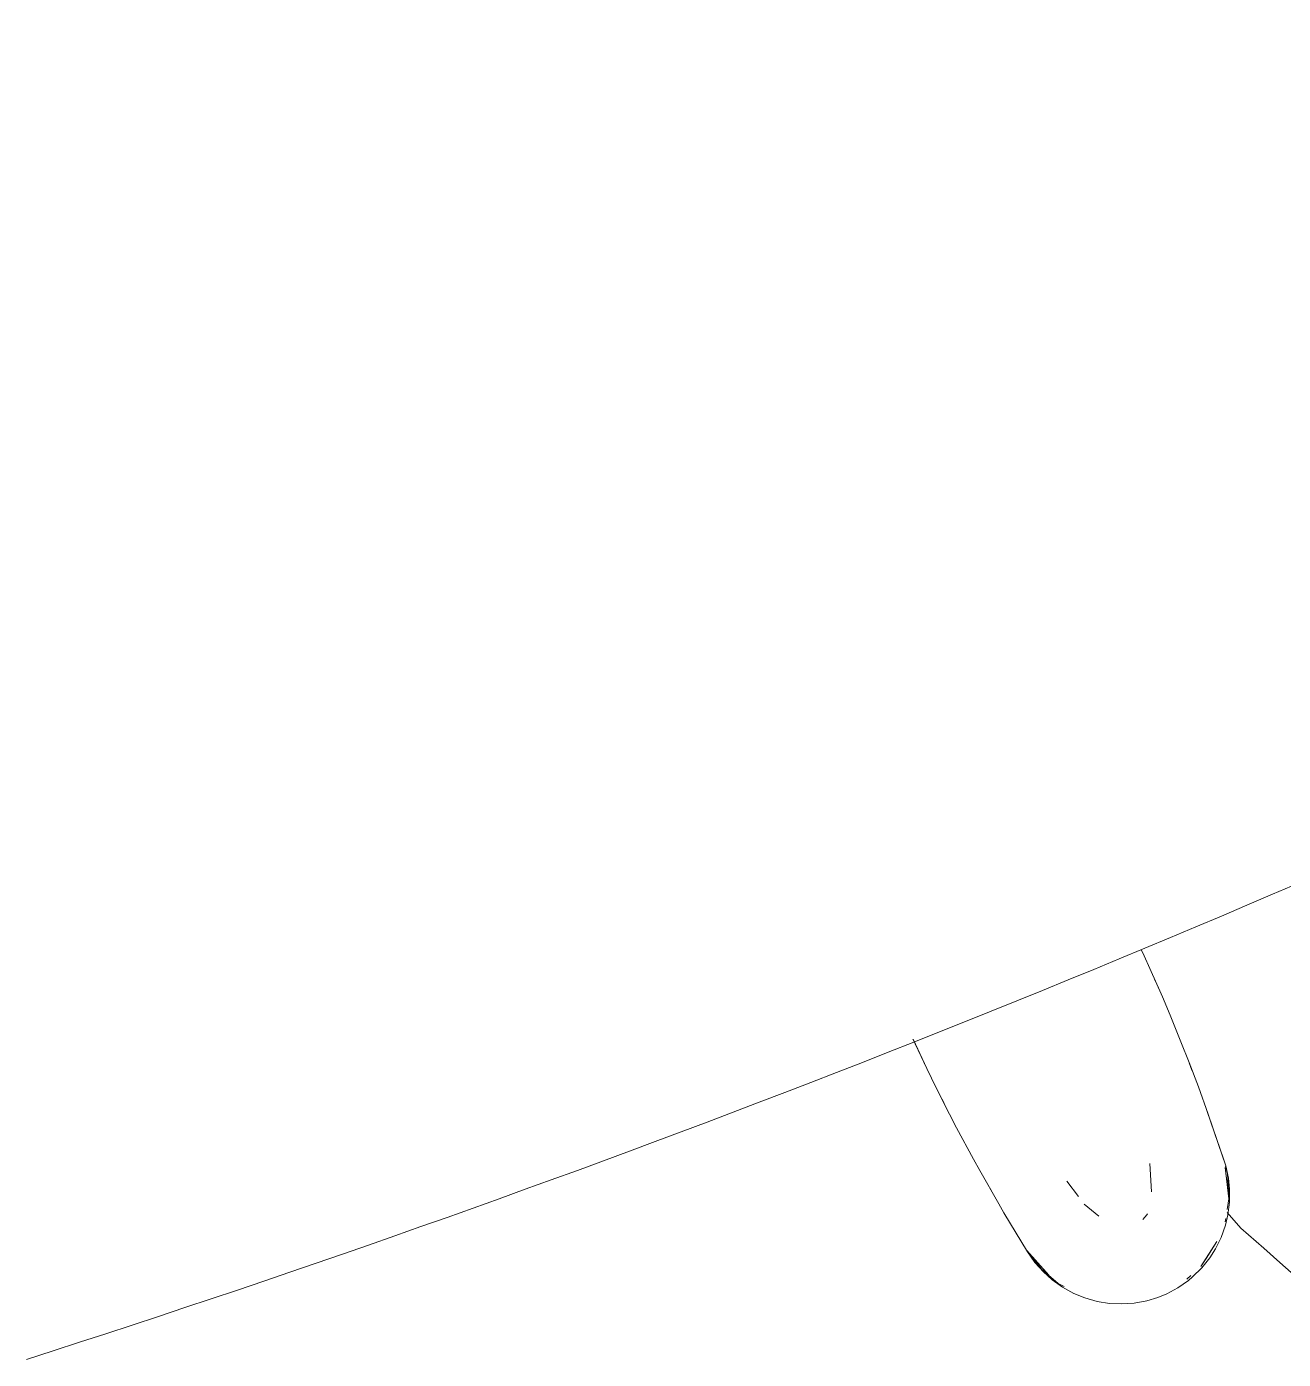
# Model space of a CAD drawing. Header units: millimetres. Extents: x 155927 to 317870, y -36033 to 97293.
# Drawn here: x 208522 to 209019, y 16511 to 17038 of the extents above; entities that cross this region are included whole.
import ezdxf

# ---------------------------------------------------------------- set-up
doc = ezdxf.new("R2010")
doc.units = ezdxf.units.MM
doc.header["$MEASUREMENT"] = 0
doc.layers.add('G-IMPT', color=8, linetype='CONTINUOUS', lineweight=9)
doc.layers.add('I-FURN', color=8, linetype='CONTINUOUS', lineweight=9)

msp = doc.modelspace()

# ---------------------------------------------------------------- linework, layer by layer
at = {"layer": 'G-IMPT'}
for p, q in [((208963.16, 16672.96), (208964.3, 16670.51)), ((208966.55, 16665.52), (208964.3, 16670.51)), ((208966.55, 16665.52), (208971.48, 16654.24)), ((208969.29, 16659.32), (208968.41, 16661.21)), ((208969.92, 16657.79), (208969.29, 16659.32)), ((208974.54, 16646.98), (208971.48, 16654.24)), ((208974.54, 16646.98), (208978.83, 16636.5)), ((208872.78, 16637.49), (208873.63, 16635.61)), ((208878.27, 16625.86), (208872.81, 16637.5)), ((208878.27, 16625.86), (208872.88, 16637.53)), ((208878.27, 16625.86), (208873.63, 16635.61)), ((208982.07, 16628.23), (208978.83, 16636.5)), ((208878.27, 16625.86), (208881.98, 16618.3)), ((208982.07, 16628.23), (208985.76, 16618.59)), ((208982.81, 16626.32), (208982.09, 16628.08)), ((208982.81, 16626.32), (208983.29, 16624.98)), ((208887.3, 16607.81), (208881.98, 16618.3)), ((208989.68, 16607.85), (208985.76, 16618.59)), ((208884.19, 16613.88), (208883.55, 16615.23)), ((208885.11, 16612.18), (208884.19, 16613.88)), ((208887.3, 16607.81), (208890.08, 16602.45)), ((208996.61, 16587.43), (208989.14, 16609.27)), ((208989.14, 16609.27), (208995.72, 16590.12)), ((208996.61, 16587.43), (208989.68, 16607.85)), ((208896.79, 16589.98), (208890.08, 16602.45)), ((208899.23, 16585.51), (208896.79, 16589.98)), ((208966.52, 16588.31), (208967.17, 16577.11)), ((208996.61, 16587.43), (208995.72, 16590.12)), ((208997.84, 16574.37), (208996.29, 16586.73)), ((208997.52, 16577.21), (208996.29, 16586.73)), ((208996.45, 16587.27), (208997.22, 16584.25)), ((208996.61, 16587.43), (208997.66, 16582.44)), ((208899.23, 16585.51), (208906.73, 16572.39)), ((208997.22, 16584.25), (208997.77, 16575.49)), ((208998.1, 16578.08), (208997.66, 16582.44)), ((208903.28, 16578.37), (208904.14, 16576.92)), ((208933.71, 16581.29), (208938.28, 16575.22)), ((208997.84, 16574.37), (208997.52, 16577.21)), ((208998.05, 16573.01), (208998.1, 16578.08)), ((208906.73, 16572.39), (208908.78, 16568.79)), ((208946.33, 16567.5), (208940.5, 16572.26)), ((208997.84, 16574.37), (208997.16, 16570.11)), ((208998.05, 16573.01), (208997.4, 16567.93)), ((208908.78, 16568.79), (208918.09, 16553.35)), ((208963.76, 16566.1), (208965.34, 16567.96)), ((208965.34, 16567.96), (208965.62, 16568.42)), ((208996.59, 16566.53), (208996.37, 16565.16)), ((208996.42, 16563.83), (208997.4, 16567.93)), ((209002.5, 16562.77), (208997.15, 16568.91)), ((208994.73, 16559.06), (208996.42, 16563.83)), ((209002.5, 16562.77), (209011.61, 16554.74)), ((208986.71, 16547.55), (208993.06, 16557.48)), ((208989.13, 16551.06), (208993.06, 16557.48)), ((208994.73, 16559.06), (208992.47, 16554.49)), ((208917.87, 16553.82), (208926.61, 16544.14)), ((208917.87, 16553.82), (208920.1, 16551.2)), ((208918.09, 16553.35), (208921.03, 16549.16)), ((208923.51, 16546.55), (208918.23, 16553.36)), ((208926.61, 16544.14), (208920.1, 16551.2)), ((208986.71, 16547.55), (208989.13, 16551.06)), ((208987.08, 16547), (208990.22, 16550.94)), ((208990.22, 16550.94), (208992.47, 16554.49)), ((209011.61, 16554.74), (209018.02, 16549.09)), ((208924.41, 16545.37), (208921.03, 16549.16)), ((208923.51, 16546.55), (208930.31, 16540.82)), ((208927.84, 16542.3), (208924.41, 16545.37)), ((208987.08, 16547), (208983.47, 16543.43)), ((209018.02, 16549.09), (209024.7, 16543.19)), ((208927.84, 16542.3), (208932, 16539.33)), ((208932.59, 16539.61), (208930.31, 16540.82)), ((208936.44, 16536.9), (208932, 16539.33)), ((208977.67, 16539.13), (208981.78, 16542.02)), ((208982.74, 16543.97), (208981.16, 16542.55)), ((208981.78, 16542.02), (208983.47, 16543.43)), ((208936.44, 16536.9), (208940.76, 16535.12)), ((208945.64, 16533.73), (208940.76, 16535.12)), ((208965.3, 16533.94), (208960.36, 16533.03)), ((208965.3, 16533.94), (208969.67, 16535.26)), ((208973.23, 16536.73), (208969.67, 16535.26)), ((208973.23, 16536.73), (208977.67, 16539.13)), ((208950.62, 16532.92), (208945.64, 16533.73)), ((208950.62, 16532.92), (208955.31, 16532.7)), ((208955.31, 16532.7), (208960.36, 16533.03))]:
    msp.add_line(p, q, dxfattribs=at)
at = {"layer": 'I-FURN'}
msp.add_arc((206830.9, 21793.51), 5546.8, 287.7512, 302.2488, dxfattribs=at)

doc.saveas('drawing.dxf')
